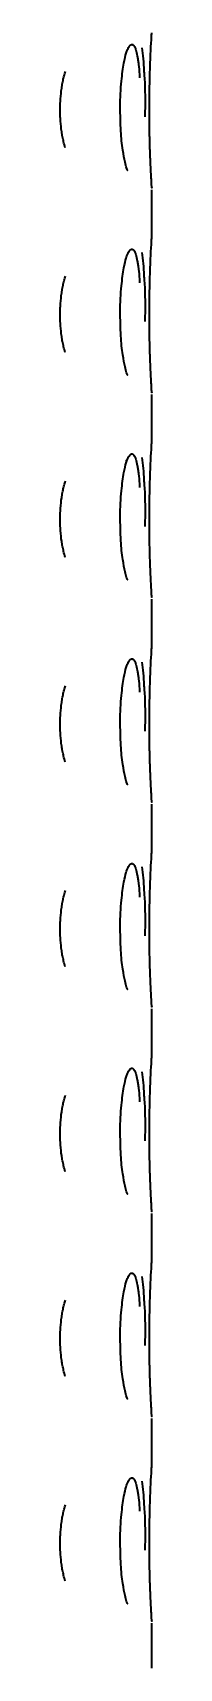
# Model space of a CAD drawing. Header units: inches. Extents: x 885 to 6823, y 710 to 5493.
# Drawn here: x 919.57 to 921.14, y 3077.22 to 3105.18 of the extents above; entities that cross this region are included whole.
import ezdxf

# ---------------------------------------------------------------- set-up
doc = ezdxf.new("R2010")
doc.units = ezdxf.units.IN
doc.layers.add('1', color=7, linetype='Continuous', true_color=0xffffff)

msp = doc.modelspace()

# ---------------------------------------------------------------- linework, layer by layer
at = {"layer": '1', "color": 7, "linetype": 'Continuous', "lineweight": 35}
for p, q in [((921.139, 3101.72), (921.139, 3102.491)), ((921.137, 3101.681), (921.138, 3101.72)), ((921.137, 3101.676), (921.138, 3101.69)), ((921.139, 3098.22), (921.139, 3098.991)), ((921.137, 3098.181), (921.138, 3098.22)), ((921.137, 3098.176), (921.138, 3098.19)), ((921.139, 3094.72), (921.139, 3095.491)), ((921.137, 3094.681), (921.138, 3094.72)), ((921.137, 3094.676), (921.138, 3094.69)), ((921.139, 3091.22), (921.139, 3091.991)), ((921.137, 3091.181), (921.138, 3091.22)), ((921.137, 3091.176), (921.138, 3091.19)), ((921.139, 3087.72), (921.139, 3088.491)), ((921.137, 3087.681), (921.138, 3087.72)), ((921.137, 3087.676), (921.138, 3087.69)), ((921.139, 3084.22), (921.139, 3084.991)), ((921.137, 3084.181), (921.138, 3084.22)), ((921.137, 3084.176), (921.138, 3084.19)), ((921.139, 3080.72), (921.139, 3081.491)), ((921.137, 3080.681), (921.138, 3080.72)), ((921.137, 3080.676), (921.138, 3080.69)), ((921.139, 3077.22), (921.139, 3077.991))]:
    msp.add_line(p, q, dxfattribs=at)
for points, knots in [([(921.138, 3102.523), (921.138, 3102.523), (921.138, 3102.525), (921.136, 3102.551), (921.128, 3102.683), (921.113, 3102.99), (921.099, 3103.425), (921.094, 3103.935), (921.103, 3104.451), (921.119, 3104.867), (921.132, 3105.087), (921.136, 3105.16), (921.137, 3105.174), (921.137, 3105.176)], [0, 0, 0, 0, 0.00616, 0.053591, 0.161844, 0.280816, 0.405084, 0.536239, 0.671381, 0.80762, 0.92398, 0.985655, 1, 1, 1, 1]), ([(920.601, 3103.706), (920.597, 3103.774), (920.591, 3103.99), (920.612, 3104.336), (920.654, 3104.648), (920.695, 3104.82), (920.717, 3104.879), (920.72, 3104.886), (920.72, 3104.886)], [0, 0, 0, 0, 0.131178, 0.418189, 0.657493, 0.839491, 0.956498, 1, 1, 1, 1]), ([(920.717, 3104.88), (920.718, 3104.882), (920.719, 3104.884), (920.733, 3104.916), (920.746, 3104.938), (920.765, 3104.961), (920.771, 3104.967), (920.784, 3104.975), (920.791, 3104.976), (920.8, 3104.976), (920.803, 3104.976), (920.809, 3104.974), (920.812, 3104.972), (920.821, 3104.966), (920.832, 3104.955), (920.843, 3104.936), (920.851, 3104.919), (920.853, 3104.912), (920.858, 3104.899), (920.861, 3104.892), (920.873, 3104.855), (920.881, 3104.819), (920.891, 3104.766), (920.893, 3104.755), (920.896, 3104.733), (920.898, 3104.721), (920.903, 3104.685), (920.907, 3104.66), (920.916, 3104.581), (920.921, 3104.524), (920.926, 3104.449), (920.927, 3104.433), (920.928, 3104.413), (920.929, 3104.408), (920.929, 3104.403)], [0, 0, 0, 0, 0.008591, 0.008591, 0.143881, 0.143881, 0.211527, 0.211527, 0.279172, 0.279172, 0.312995, 0.312995, 0.346817, 0.346817, 0.414463, 0.482108, 0.482108, 0.51593, 0.51593, 0.549753, 0.549753, 0.685044, 0.685044, 0.718866, 0.718866, 0.752689, 0.752689, 0.820334, 0.820334, 0.955625, 0.955625, 0.989447, 0.989447, 1, 1, 1, 1]), ([(919.566, 3103.856), (919.566, 3103.888), (919.566, 3103.92), (919.569, 3103.983), (919.57, 3104.015), (919.577, 3104.108), (919.584, 3104.169), (919.597, 3104.258), (919.602, 3104.288), (919.613, 3104.345), (919.625, 3104.4), (919.639, 3104.452), (919.65, 3104.49), (919.654, 3104.502), (919.657, 3104.514)], [0, 0, 0, 0, 0.133672, 0.133672, 0.267344, 0.267344, 0.534688, 0.534688, 0.66836, 0.66836, 0.802032, 0.935704, 0.935704, 1, 1, 1, 1]), ([(921.024, 3103.737), (921.025, 3103.784), (921.03, 3104.02), (921.026, 3104.314), (921.009, 3104.5), (921.007, 3104.524)], [0, 0, 0, 0, 0.175328, 0.891133, 1, 1, 1, 1]), ([(921.131, 3102.643), (921.128, 3102.699), (921.116, 3102.907), (921.102, 3103.311), (921.096, 3103.717), (921.096, 3103.959), (921.097, 3104.037)], [0, 0, 0, 0, 0.27823, 0.561676, 0.860592, 1, 1, 1, 1]), ([(919.654, 3103.208), (919.644, 3103.241), (919.634, 3103.276), (919.623, 3103.325), (919.619, 3103.339), (919.613, 3103.367), (919.611, 3103.381), (919.602, 3103.424), (919.597, 3103.453), (919.584, 3103.542), (919.577, 3103.603), (919.57, 3103.696), (919.569, 3103.728), (919.566, 3103.792), (919.566, 3103.824), (919.566, 3103.856)], [0, 0, 0, 0, 0.182784, 0.182784, 0.250885, 0.250885, 0.318987, 0.318987, 0.455189, 0.455189, 0.727595, 0.727595, 0.863797, 0.863797, 1, 1, 1, 1]), ([(920.718, 3102.829), (920.718, 3102.828), (920.719, 3102.827), (920.703, 3102.868), (920.675, 3102.969), (920.636, 3103.18), (920.606, 3103.443), (920.601, 3103.632), (920.601, 3103.706)], [0, 0, 0, 0, 0.016778, 0.130118, 0.295745, 0.532032, 0.825813, 1, 1, 1, 1]), ([(921.138, 3099.023), (921.138, 3099.023), (921.138, 3099.025), (921.136, 3099.051), (921.128, 3099.183), (921.113, 3099.49), (921.099, 3099.925), (921.094, 3100.435), (921.103, 3100.951), (921.119, 3101.367), (921.132, 3101.587), (921.136, 3101.66), (921.137, 3101.674), (921.137, 3101.676)], [0, 0, 0, 0, 0.00616, 0.053591, 0.161844, 0.280816, 0.405084, 0.536239, 0.671381, 0.80762, 0.92398, 0.985655, 1, 1, 1, 1]), ([(920.601, 3100.206), (920.597, 3100.274), (920.591, 3100.49), (920.612, 3100.836), (920.654, 3101.148), (920.695, 3101.32), (920.717, 3101.379), (920.72, 3101.386), (920.72, 3101.386)], [0, 0, 0, 0, 0.131178, 0.418189, 0.657493, 0.839491, 0.956498, 1, 1, 1, 1]), ([(920.717, 3101.38), (920.718, 3101.382), (920.719, 3101.384), (920.733, 3101.416), (920.746, 3101.438), (920.765, 3101.461), (920.771, 3101.467), (920.784, 3101.475), (920.791, 3101.476), (920.8, 3101.476), (920.803, 3101.476), (920.809, 3101.474), (920.812, 3101.472), (920.821, 3101.466), (920.832, 3101.455), (920.843, 3101.436), (920.851, 3101.419), (920.853, 3101.412), (920.858, 3101.399), (920.861, 3101.392), (920.873, 3101.355), (920.881, 3101.319), (920.891, 3101.266), (920.893, 3101.255), (920.896, 3101.233), (920.898, 3101.221), (920.903, 3101.185), (920.907, 3101.16), (920.916, 3101.081), (920.921, 3101.024), (920.926, 3100.949), (920.927, 3100.933), (920.928, 3100.913), (920.929, 3100.908), (920.929, 3100.903)], [0, 0, 0, 0, 0.008591, 0.008591, 0.143881, 0.143881, 0.211527, 0.211527, 0.279172, 0.279172, 0.312995, 0.312995, 0.346817, 0.346817, 0.414463, 0.482108, 0.482108, 0.51593, 0.51593, 0.549753, 0.549753, 0.685044, 0.685044, 0.718866, 0.718866, 0.752689, 0.752689, 0.820334, 0.820334, 0.955625, 0.955625, 0.989447, 0.989447, 1, 1, 1, 1]), ([(919.566, 3100.356), (919.566, 3100.388), (919.566, 3100.42), (919.569, 3100.483), (919.57, 3100.515), (919.577, 3100.608), (919.584, 3100.669), (919.597, 3100.758), (919.602, 3100.788), (919.613, 3100.845), (919.625, 3100.9), (919.639, 3100.952), (919.65, 3100.99), (919.654, 3101.002), (919.657, 3101.014)], [0, 0, 0, 0, 0.133672, 0.133672, 0.267344, 0.267344, 0.534688, 0.534688, 0.66836, 0.66836, 0.802032, 0.935704, 0.935704, 1, 1, 1, 1]), ([(921.024, 3100.237), (921.025, 3100.284), (921.03, 3100.52), (921.026, 3100.814), (921.009, 3101), (921.007, 3101.024)], [0, 0, 0, 0, 0.175328, 0.891133, 1, 1, 1, 1]), ([(921.131, 3099.143), (921.128, 3099.199), (921.116, 3099.407), (921.102, 3099.811), (921.096, 3100.217), (921.096, 3100.459), (921.097, 3100.537)], [0, 0, 0, 0, 0.278229, 0.561675, 0.860592, 1, 1, 1, 1]), ([(919.654, 3099.708), (919.644, 3099.741), (919.634, 3099.776), (919.623, 3099.825), (919.619, 3099.839), (919.613, 3099.867), (919.611, 3099.881), (919.602, 3099.924), (919.597, 3099.953), (919.584, 3100.042), (919.577, 3100.103), (919.57, 3100.196), (919.569, 3100.228), (919.566, 3100.292), (919.566, 3100.324), (919.566, 3100.356)], [0, 0, 0, 0, 0.182784, 0.182784, 0.250885, 0.250885, 0.318987, 0.318987, 0.455189, 0.455189, 0.727595, 0.727595, 0.863797, 0.863797, 1, 1, 1, 1]), ([(920.718, 3099.329), (920.718, 3099.328), (920.719, 3099.327), (920.703, 3099.368), (920.675, 3099.469), (920.636, 3099.68), (920.606, 3099.943), (920.601, 3100.132), (920.601, 3100.206)], [0, 0, 0, 0, 0.016778, 0.130118, 0.295745, 0.532032, 0.825813, 1, 1, 1, 1]), ([(921.138, 3095.523), (921.138, 3095.523), (921.138, 3095.525), (921.136, 3095.551), (921.128, 3095.683), (921.113, 3095.99), (921.099, 3096.425), (921.094, 3096.935), (921.103, 3097.451), (921.119, 3097.867), (921.132, 3098.087), (921.136, 3098.16), (921.137, 3098.174), (921.137, 3098.176)], [0, 0, 0, 0, 0.00616, 0.053591, 0.161844, 0.280816, 0.405085, 0.536239, 0.671381, 0.80762, 0.92398, 0.985655, 1, 1, 1, 1]), ([(920.601, 3096.706), (920.597, 3096.774), (920.591, 3096.99), (920.612, 3097.336), (920.654, 3097.648), (920.695, 3097.82), (920.719, 3097.887), (920.721, 3097.888), (920.707, 3097.864), (920.695, 3097.849)], [0, 0, 0, 0, 0.117752, 0.375388, 0.590198, 0.753569, 0.858601, 0.934883, 1, 1, 1, 1]), ([(920.717, 3097.88), (920.718, 3097.882), (920.719, 3097.884), (920.733, 3097.916), (920.746, 3097.938), (920.765, 3097.961), (920.771, 3097.967), (920.784, 3097.975), (920.791, 3097.976), (920.8, 3097.976), (920.803, 3097.976), (920.809, 3097.974), (920.812, 3097.972), (920.821, 3097.966), (920.832, 3097.955), (920.843, 3097.936), (920.851, 3097.919), (920.853, 3097.912), (920.858, 3097.899), (920.861, 3097.892), (920.873, 3097.855), (920.881, 3097.819), (920.891, 3097.766), (920.893, 3097.755), (920.896, 3097.733), (920.898, 3097.721), (920.903, 3097.685), (920.907, 3097.66), (920.916, 3097.581), (920.921, 3097.524), (920.926, 3097.449), (920.927, 3097.433), (920.928, 3097.413), (920.929, 3097.408), (920.929, 3097.403)], [0, 0, 0, 0, 0.008591, 0.008591, 0.143881, 0.143881, 0.211527, 0.211527, 0.279172, 0.279172, 0.312995, 0.312995, 0.346817, 0.346817, 0.414463, 0.482108, 0.482108, 0.51593, 0.51593, 0.549753, 0.549753, 0.685044, 0.685044, 0.718866, 0.718866, 0.752689, 0.752689, 0.820334, 0.820334, 0.955625, 0.955625, 0.989447, 0.989447, 1, 1, 1, 1]), ([(919.566, 3096.856), (919.566, 3096.888), (919.566, 3096.92), (919.569, 3096.983), (919.57, 3097.015), (919.577, 3097.108), (919.584, 3097.169), (919.597, 3097.258), (919.602, 3097.288), (919.613, 3097.345), (919.625, 3097.4), (919.639, 3097.452), (919.65, 3097.49), (919.654, 3097.502), (919.657, 3097.514)], [0, 0, 0, 0, 0.133672, 0.133672, 0.267344, 0.267344, 0.534688, 0.534688, 0.66836, 0.66836, 0.802032, 0.935704, 0.935704, 1, 1, 1, 1]), ([(921.024, 3096.737), (921.025, 3096.784), (921.03, 3097.02), (921.026, 3097.314), (921.009, 3097.5), (921.007, 3097.524)], [0, 0, 0, 0, 0.175328, 0.891133, 1, 1, 1, 1]), ([(919.654, 3096.208), (919.644, 3096.241), (919.634, 3096.276), (919.623, 3096.325), (919.619, 3096.339), (919.613, 3096.367), (919.611, 3096.381), (919.602, 3096.424), (919.597, 3096.453), (919.584, 3096.542), (919.577, 3096.603), (919.57, 3096.696), (919.569, 3096.728), (919.566, 3096.792), (919.566, 3096.824), (919.566, 3096.856)], [0, 0, 0, 0, 0.182784, 0.182784, 0.250885, 0.250885, 0.318987, 0.318987, 0.455189, 0.455189, 0.727595, 0.727595, 0.863797, 0.863797, 1, 1, 1, 1]), ([(920.718, 3095.829), (920.718, 3095.828), (920.719, 3095.827), (920.703, 3095.868), (920.675, 3095.969), (920.636, 3096.18), (920.606, 3096.443), (920.601, 3096.632), (920.601, 3096.706)], [0, 0, 0, 0, 0.016778, 0.130118, 0.295745, 0.532032, 0.825813, 1, 1, 1, 1]), ([(921.138, 3092.023), (921.138, 3092.023), (921.138, 3092.025), (921.136, 3092.051), (921.128, 3092.183), (921.113, 3092.49), (921.099, 3092.925), (921.094, 3093.435), (921.103, 3093.951), (921.119, 3094.367), (921.132, 3094.587), (921.136, 3094.66), (921.137, 3094.674), (921.137, 3094.676)], [0, 0, 0, 0, 0.00616, 0.053591, 0.161844, 0.280816, 0.405084, 0.536239, 0.671381, 0.80762, 0.92398, 0.985655, 1, 1, 1, 1]), ([(920.601, 3093.206), (920.597, 3093.274), (920.591, 3093.49), (920.612, 3093.836), (920.654, 3094.148), (920.695, 3094.32), (920.717, 3094.379), (920.72, 3094.386), (920.72, 3094.386)], [0, 0, 0, 0, 0.131178, 0.418189, 0.657493, 0.839491, 0.956498, 1, 1, 1, 1]), ([(920.717, 3094.38), (920.718, 3094.382), (920.719, 3094.384), (920.733, 3094.416), (920.746, 3094.438), (920.765, 3094.461), (920.771, 3094.467), (920.784, 3094.475), (920.791, 3094.476), (920.8, 3094.476), (920.803, 3094.476), (920.809, 3094.474), (920.812, 3094.472), (920.821, 3094.466), (920.832, 3094.455), (920.843, 3094.436), (920.851, 3094.419), (920.853, 3094.412), (920.858, 3094.399), (920.861, 3094.392), (920.873, 3094.355), (920.881, 3094.319), (920.891, 3094.266), (920.893, 3094.255), (920.896, 3094.233), (920.898, 3094.221), (920.903, 3094.185), (920.907, 3094.16), (920.916, 3094.081), (920.921, 3094.024), (920.926, 3093.949), (920.927, 3093.933), (920.928, 3093.913), (920.929, 3093.908), (920.929, 3093.903)], [0, 0, 0, 0, 0.008591, 0.008591, 0.143881, 0.143881, 0.211527, 0.211527, 0.279172, 0.279172, 0.312995, 0.312995, 0.346817, 0.346817, 0.414463, 0.482108, 0.482108, 0.51593, 0.51593, 0.549753, 0.549753, 0.685044, 0.685044, 0.718866, 0.718866, 0.752689, 0.752689, 0.820334, 0.820334, 0.955625, 0.955625, 0.989447, 0.989447, 1, 1, 1, 1]), ([(919.566, 3093.356), (919.566, 3093.388), (919.566, 3093.42), (919.569, 3093.483), (919.57, 3093.515), (919.577, 3093.608), (919.584, 3093.669), (919.597, 3093.758), (919.602, 3093.788), (919.613, 3093.845), (919.625, 3093.9), (919.639, 3093.952), (919.65, 3093.99), (919.654, 3094.002), (919.657, 3094.014)], [0, 0, 0, 0, 0.133672, 0.133672, 0.267344, 0.267344, 0.534688, 0.534688, 0.66836, 0.66836, 0.802032, 0.935704, 0.935704, 1, 1, 1, 1]), ([(921.024, 3093.237), (921.025, 3093.284), (921.03, 3093.52), (921.026, 3093.814), (921.009, 3094), (921.007, 3094.024)], [0, 0, 0, 0, 0.175328, 0.891133, 1, 1, 1, 1]), ([(919.654, 3092.708), (919.644, 3092.741), (919.634, 3092.776), (919.623, 3092.825), (919.619, 3092.839), (919.613, 3092.867), (919.611, 3092.881), (919.602, 3092.924), (919.597, 3092.953), (919.584, 3093.042), (919.577, 3093.103), (919.57, 3093.196), (919.569, 3093.228), (919.566, 3093.292), (919.566, 3093.324), (919.566, 3093.356)], [0, 0, 0, 0, 0.182784, 0.182784, 0.250885, 0.250885, 0.318987, 0.318987, 0.455189, 0.455189, 0.727595, 0.727595, 0.863797, 0.863797, 1, 1, 1, 1]), ([(921.133, 3092.099), (921.133, 3092.108), (921.13, 3092.161), (921.116, 3092.407), (921.102, 3092.811), (921.096, 3093.217), (921.096, 3093.459), (921.097, 3093.537)], [0, 0, 0, 0, 0.091919, 0.34459, 0.601992, 0.873443, 1, 1, 1, 1]), ([(920.718, 3092.329), (920.718, 3092.328), (920.719, 3092.327), (920.703, 3092.368), (920.675, 3092.469), (920.636, 3092.68), (920.606, 3092.943), (920.601, 3093.132), (920.601, 3093.206)], [0, 0, 0, 0, 0.016778, 0.130118, 0.295745, 0.532032, 0.825813, 1, 1, 1, 1]), ([(921.138, 3088.523), (921.138, 3088.523), (921.138, 3088.525), (921.136, 3088.551), (921.128, 3088.683), (921.113, 3088.99), (921.099, 3089.425), (921.094, 3089.935), (921.103, 3090.451), (921.119, 3090.867), (921.132, 3091.087), (921.136, 3091.16), (921.137, 3091.174), (921.137, 3091.176)], [0, 0, 0, 0, 0.00616, 0.053591, 0.161844, 0.280816, 0.405084, 0.536239, 0.671381, 0.80762, 0.92398, 0.985655, 1, 1, 1, 1]), ([(920.601, 3089.706), (920.597, 3089.774), (920.591, 3089.99), (920.612, 3090.336), (920.654, 3090.648), (920.695, 3090.82), (920.717, 3090.879), (920.72, 3090.886), (920.72, 3090.886)], [0, 0, 0, 0, 0.131178, 0.418189, 0.657493, 0.839491, 0.956498, 1, 1, 1, 1]), ([(920.717, 3090.88), (920.718, 3090.882), (920.719, 3090.884), (920.733, 3090.916), (920.746, 3090.938), (920.765, 3090.961), (920.771, 3090.967), (920.784, 3090.975), (920.791, 3090.976), (920.8, 3090.976), (920.803, 3090.976), (920.809, 3090.974), (920.812, 3090.972), (920.821, 3090.966), (920.832, 3090.955), (920.843, 3090.936), (920.851, 3090.919), (920.853, 3090.912), (920.858, 3090.899), (920.861, 3090.892), (920.873, 3090.855), (920.881, 3090.819), (920.891, 3090.766), (920.893, 3090.755), (920.896, 3090.733), (920.898, 3090.721), (920.903, 3090.685), (920.907, 3090.66), (920.916, 3090.581), (920.921, 3090.524), (920.926, 3090.449), (920.927, 3090.433), (920.928, 3090.413), (920.929, 3090.408), (920.929, 3090.403)], [0, 0, 0, 0, 0.008591, 0.008591, 0.143881, 0.143881, 0.211527, 0.211527, 0.279172, 0.279172, 0.312995, 0.312995, 0.346817, 0.346817, 0.414463, 0.482108, 0.482108, 0.51593, 0.51593, 0.549753, 0.549753, 0.685044, 0.685044, 0.718866, 0.718866, 0.752689, 0.752689, 0.820334, 0.820334, 0.955625, 0.955625, 0.989447, 0.989447, 1, 1, 1, 1]), ([(919.566, 3089.856), (919.566, 3089.888), (919.566, 3089.92), (919.569, 3089.983), (919.57, 3090.015), (919.577, 3090.108), (919.584, 3090.169), (919.597, 3090.258), (919.602, 3090.288), (919.613, 3090.345), (919.625, 3090.4), (919.639, 3090.452), (919.65, 3090.49), (919.654, 3090.502), (919.657, 3090.514)], [0, 0, 0, 0, 0.133672, 0.133672, 0.267344, 0.267344, 0.534688, 0.534688, 0.66836, 0.66836, 0.802032, 0.935704, 0.935704, 1, 1, 1, 1]), ([(921.024, 3089.737), (921.025, 3089.784), (921.03, 3090.02), (921.026, 3090.314), (921.009, 3090.5), (921.007, 3090.524)], [0, 0, 0, 0, 0.175328, 0.891133, 1, 1, 1, 1]), ([(919.654, 3089.208), (919.644, 3089.241), (919.634, 3089.276), (919.623, 3089.325), (919.619, 3089.339), (919.613, 3089.367), (919.611, 3089.381), (919.602, 3089.424), (919.597, 3089.453), (919.584, 3089.542), (919.577, 3089.603), (919.57, 3089.696), (919.569, 3089.728), (919.566, 3089.792), (919.566, 3089.824), (919.566, 3089.856)], [0, 0, 0, 0, 0.182784, 0.182784, 0.250885, 0.250885, 0.318987, 0.318987, 0.455189, 0.455189, 0.727595, 0.727595, 0.863797, 0.863797, 1, 1, 1, 1]), ([(920.718, 3088.829), (920.718, 3088.828), (920.719, 3088.827), (920.703, 3088.868), (920.675, 3088.969), (920.636, 3089.18), (920.606, 3089.443), (920.601, 3089.632), (920.601, 3089.706)], [0, 0, 0, 0, 0.016778, 0.130118, 0.295745, 0.532032, 0.825813, 1, 1, 1, 1]), ([(921.138, 3085.023), (921.138, 3085.023), (921.138, 3085.025), (921.136, 3085.051), (921.128, 3085.183), (921.113, 3085.49), (921.099, 3085.925), (921.094, 3086.435), (921.103, 3086.951), (921.119, 3087.367), (921.132, 3087.587), (921.136, 3087.66), (921.137, 3087.674), (921.137, 3087.676)], [0, 0, 0, 0, 0.00616, 0.053591, 0.161844, 0.280816, 0.405084, 0.536239, 0.671381, 0.80762, 0.92398, 0.985655, 1, 1, 1, 1]), ([(920.717, 3087.38), (920.718, 3087.382), (920.719, 3087.384), (920.733, 3087.416), (920.746, 3087.438), (920.765, 3087.461), (920.771, 3087.467), (920.784, 3087.475), (920.791, 3087.476), (920.8, 3087.476), (920.803, 3087.476), (920.809, 3087.474), (920.812, 3087.472), (920.821, 3087.466), (920.832, 3087.455), (920.843, 3087.436), (920.851, 3087.419), (920.853, 3087.412), (920.858, 3087.399), (920.861, 3087.392), (920.873, 3087.355), (920.881, 3087.319), (920.891, 3087.266), (920.893, 3087.255), (920.896, 3087.233), (920.898, 3087.221), (920.903, 3087.185), (920.907, 3087.16), (920.916, 3087.081), (920.921, 3087.024), (920.926, 3086.949), (920.927, 3086.933), (920.928, 3086.913), (920.929, 3086.908), (920.929, 3086.903)], [0, 0, 0, 0, 0.008591, 0.008591, 0.143881, 0.143881, 0.211527, 0.211527, 0.279172, 0.279172, 0.312995, 0.312995, 0.346817, 0.346817, 0.414463, 0.482108, 0.482108, 0.51593, 0.51593, 0.549753, 0.549753, 0.685044, 0.685044, 0.718866, 0.718866, 0.752689, 0.752689, 0.820334, 0.820334, 0.955625, 0.955625, 0.989447, 0.989447, 1, 1, 1, 1]), ([(920.601, 3086.206), (920.597, 3086.274), (920.591, 3086.49), (920.612, 3086.836), (920.654, 3087.148), (920.695, 3087.32), (920.717, 3087.379), (920.72, 3087.386), (920.72, 3087.386)], [0, 0, 0, 0, 0.131178, 0.418189, 0.657493, 0.839491, 0.956498, 1, 1, 1, 1]), ([(919.566, 3086.356), (919.566, 3086.388), (919.566, 3086.42), (919.569, 3086.483), (919.57, 3086.515), (919.577, 3086.608), (919.584, 3086.669), (919.597, 3086.758), (919.602, 3086.788), (919.613, 3086.845), (919.625, 3086.9), (919.639, 3086.952), (919.65, 3086.99), (919.654, 3087.002), (919.657, 3087.014)], [0, 0, 0, 0, 0.133672, 0.133672, 0.267344, 0.267344, 0.534688, 0.534688, 0.66836, 0.66836, 0.802032, 0.935704, 0.935704, 1, 1, 1, 1]), ([(921.024, 3086.237), (921.025, 3086.284), (921.03, 3086.52), (921.026, 3086.814), (921.009, 3087), (921.007, 3087.024)], [0, 0, 0, 0, 0.175328, 0.891133, 1, 1, 1, 1]), ([(919.654, 3085.708), (919.644, 3085.741), (919.634, 3085.776), (919.623, 3085.825), (919.619, 3085.839), (919.613, 3085.867), (919.611, 3085.881), (919.602, 3085.924), (919.597, 3085.953), (919.584, 3086.042), (919.577, 3086.103), (919.57, 3086.196), (919.569, 3086.228), (919.566, 3086.292), (919.566, 3086.324), (919.566, 3086.356)], [0, 0, 0, 0, 0.182784, 0.182784, 0.250885, 0.250885, 0.318987, 0.318987, 0.455189, 0.455189, 0.727595, 0.727595, 0.863797, 0.863797, 1, 1, 1, 1]), ([(921.131, 3085.143), (921.128, 3085.198), (921.116, 3085.407), (921.102, 3085.811), (921.096, 3086.217), (921.096, 3086.459), (921.097, 3086.537)], [0, 0, 0, 0, 0.278227, 0.561667, 0.860577, 1, 1, 1, 1]), ([(920.718, 3085.329), (920.718, 3085.328), (920.719, 3085.327), (920.703, 3085.368), (920.675, 3085.469), (920.636, 3085.68), (920.606, 3085.943), (920.601, 3086.132), (920.601, 3086.206)], [0, 0, 0, 0, 0.016778, 0.130118, 0.295745, 0.532032, 0.825813, 1, 1, 1, 1]), ([(921.138, 3081.523), (921.138, 3081.523), (921.138, 3081.525), (921.136, 3081.551), (921.128, 3081.683), (921.113, 3081.99), (921.099, 3082.425), (921.094, 3082.935), (921.103, 3083.451), (921.119, 3083.867), (921.132, 3084.087), (921.136, 3084.16), (921.137, 3084.174), (921.137, 3084.176)], [0, 0, 0, 0, 0.00616, 0.053591, 0.161844, 0.280816, 0.405084, 0.536239, 0.671381, 0.80762, 0.92398, 0.985655, 1, 1, 1, 1]), ([(920.601, 3082.706), (920.597, 3082.774), (920.591, 3082.99), (920.612, 3083.336), (920.654, 3083.648), (920.695, 3083.82), (920.717, 3083.879), (920.72, 3083.886), (920.72, 3083.886)], [0, 0, 0, 0, 0.131178, 0.418189, 0.657493, 0.839491, 0.956498, 1, 1, 1, 1]), ([(920.717, 3083.88), (920.718, 3083.882), (920.719, 3083.884), (920.733, 3083.916), (920.746, 3083.938), (920.765, 3083.961), (920.771, 3083.967), (920.784, 3083.975), (920.791, 3083.976), (920.8, 3083.976), (920.803, 3083.976), (920.809, 3083.974), (920.812, 3083.972), (920.821, 3083.966), (920.832, 3083.955), (920.843, 3083.936), (920.851, 3083.919), (920.853, 3083.912), (920.858, 3083.899), (920.861, 3083.892), (920.873, 3083.855), (920.881, 3083.819), (920.891, 3083.766), (920.893, 3083.755), (920.896, 3083.733), (920.898, 3083.721), (920.903, 3083.685), (920.907, 3083.66), (920.916, 3083.581), (920.921, 3083.524), (920.926, 3083.449), (920.927, 3083.433), (920.928, 3083.413), (920.929, 3083.408), (920.929, 3083.403)], [0, 0, 0, 0, 0.008591, 0.008591, 0.143881, 0.143881, 0.211527, 0.211527, 0.279172, 0.279172, 0.312995, 0.312995, 0.346817, 0.346817, 0.414463, 0.482108, 0.482108, 0.51593, 0.51593, 0.549753, 0.549753, 0.685044, 0.685044, 0.718866, 0.718866, 0.752689, 0.752689, 0.820334, 0.820334, 0.955625, 0.955625, 0.989447, 0.989447, 1, 1, 1, 1]), ([(919.566, 3082.856), (919.566, 3082.888), (919.566, 3082.92), (919.569, 3082.983), (919.57, 3083.015), (919.577, 3083.108), (919.584, 3083.169), (919.597, 3083.258), (919.602, 3083.288), (919.613, 3083.345), (919.625, 3083.4), (919.639, 3083.452), (919.65, 3083.49), (919.654, 3083.502), (919.657, 3083.514)], [0, 0, 0, 0, 0.133672, 0.133672, 0.267344, 0.267344, 0.534688, 0.534688, 0.66836, 0.66836, 0.802032, 0.935704, 0.935704, 1, 1, 1, 1]), ([(921.024, 3082.737), (921.025, 3082.784), (921.03, 3083.02), (921.026, 3083.314), (921.009, 3083.5), (921.007, 3083.524)], [0, 0, 0, 0, 0.175328, 0.891133, 1, 1, 1, 1]), ([(921.131, 3081.643), (921.128, 3081.698), (921.116, 3081.907), (921.102, 3082.311), (921.096, 3082.717), (921.096, 3082.959), (921.097, 3083.037)], [0, 0, 0, 0, 0.278222, 0.561662, 0.860572, 1, 1, 1, 1]), ([(919.654, 3082.208), (919.644, 3082.241), (919.634, 3082.276), (919.623, 3082.325), (919.619, 3082.339), (919.613, 3082.367), (919.611, 3082.381), (919.602, 3082.424), (919.597, 3082.453), (919.584, 3082.542), (919.577, 3082.603), (919.57, 3082.696), (919.569, 3082.728), (919.566, 3082.792), (919.566, 3082.824), (919.566, 3082.856)], [0, 0, 0, 0, 0.182784, 0.182784, 0.250885, 0.250885, 0.318987, 0.318987, 0.455189, 0.455189, 0.727595, 0.727595, 0.863797, 0.863797, 1, 1, 1, 1]), ([(920.718, 3081.829), (920.718, 3081.828), (920.719, 3081.827), (920.703, 3081.868), (920.675, 3081.969), (920.636, 3082.18), (920.606, 3082.443), (920.601, 3082.632), (920.601, 3082.706)], [0, 0, 0, 0, 0.016778, 0.130118, 0.295745, 0.532032, 0.825813, 1, 1, 1, 1]), ([(920.717, 3080.38), (920.718, 3080.382), (920.719, 3080.384), (920.733, 3080.416), (920.746, 3080.438), (920.765, 3080.461), (920.771, 3080.467), (920.784, 3080.475), (920.791, 3080.476), (920.8, 3080.476), (920.803, 3080.476), (920.809, 3080.474), (920.812, 3080.472), (920.821, 3080.466), (920.832, 3080.455), (920.843, 3080.436), (920.851, 3080.419), (920.853, 3080.412), (920.858, 3080.399), (920.861, 3080.392), (920.873, 3080.355), (920.881, 3080.319), (920.891, 3080.266), (920.893, 3080.255), (920.896, 3080.233), (920.898, 3080.221), (920.903, 3080.185), (920.907, 3080.16), (920.916, 3080.081), (920.921, 3080.024), (920.926, 3079.949), (920.927, 3079.933), (920.928, 3079.913), (920.929, 3079.908), (920.929, 3079.903)], [0, 0, 0, 0, 0.008591, 0.008591, 0.143881, 0.143881, 0.211527, 0.211527, 0.279172, 0.279172, 0.312995, 0.312995, 0.346817, 0.346817, 0.414463, 0.482108, 0.482108, 0.51593, 0.51593, 0.549753, 0.549753, 0.685044, 0.685044, 0.718866, 0.718866, 0.752689, 0.752689, 0.820334, 0.820334, 0.955625, 0.955625, 0.989447, 0.989447, 1, 1, 1, 1]), ([(921.138, 3078.023), (921.138, 3078.023), (921.138, 3078.025), (921.136, 3078.051), (921.128, 3078.183), (921.113, 3078.49), (921.099, 3078.925), (921.094, 3079.435), (921.103, 3079.951), (921.119, 3080.367), (921.132, 3080.587), (921.136, 3080.66), (921.137, 3080.674), (921.137, 3080.676)], [0, 0, 0, 0, 0.00616, 0.053591, 0.161844, 0.280816, 0.405084, 0.536239, 0.671381, 0.80762, 0.92398, 0.985655, 1, 1, 1, 1]), ([(920.601, 3079.206), (920.597, 3079.274), (920.591, 3079.49), (920.612, 3079.836), (920.654, 3080.148), (920.695, 3080.32), (920.717, 3080.379), (920.72, 3080.386), (920.72, 3080.386)], [0, 0, 0, 0, 0.131178, 0.418189, 0.657493, 0.839491, 0.956498, 1, 1, 1, 1]), ([(919.566, 3079.356), (919.566, 3079.388), (919.566, 3079.42), (919.569, 3079.483), (919.57, 3079.515), (919.577, 3079.608), (919.584, 3079.669), (919.597, 3079.758), (919.602, 3079.788), (919.613, 3079.845), (919.625, 3079.9), (919.639, 3079.952), (919.65, 3079.99), (919.654, 3080.002), (919.657, 3080.014)], [0, 0, 0, 0, 0.133672, 0.133672, 0.267344, 0.267344, 0.534688, 0.534688, 0.66836, 0.66836, 0.802032, 0.935704, 0.935704, 1, 1, 1, 1]), ([(921.024, 3079.237), (921.025, 3079.284), (921.03, 3079.52), (921.026, 3079.814), (921.009, 3080), (921.007, 3080.024)], [0, 0, 0, 0, 0.175328, 0.891133, 1, 1, 1, 1]), ([(919.654, 3078.708), (919.644, 3078.741), (919.634, 3078.776), (919.623, 3078.825), (919.619, 3078.839), (919.613, 3078.867), (919.611, 3078.881), (919.602, 3078.924), (919.597, 3078.953), (919.584, 3079.042), (919.577, 3079.103), (919.57, 3079.196), (919.569, 3079.228), (919.566, 3079.292), (919.566, 3079.324), (919.566, 3079.356)], [0, 0, 0, 0, 0.182784, 0.182784, 0.250885, 0.250885, 0.318987, 0.318987, 0.455189, 0.455189, 0.727595, 0.727595, 0.863797, 0.863797, 1, 1, 1, 1]), ([(921.131, 3078.143), (921.128, 3078.199), (921.116, 3078.407), (921.102, 3078.811), (921.096, 3079.217), (921.096, 3079.459), (921.097, 3079.537)], [0, 0, 0, 0, 0.278235, 0.561687, 0.86061, 1, 1, 1, 1]), ([(920.718, 3078.329), (920.718, 3078.328), (920.719, 3078.327), (920.703, 3078.368), (920.675, 3078.469), (920.636, 3078.68), (920.606, 3078.943), (920.601, 3079.132), (920.601, 3079.206)], [0, 0, 0, 0, 0.016778, 0.130118, 0.295745, 0.532032, 0.825813, 1, 1, 1, 1])]:
    msp.add_open_spline(points, degree=3, knots=knots, dxfattribs=at)
for points, degree in [([(921.007, 3104.524), (921.004, 3104.665), (920.988, 3104.799), (920.973, 3104.917)], 3), ([(921.097, 3104.037), (921.098, 3104.109), (921.099, 3104.178), (921.1, 3104.245)], 3), ([(921.138, 3102.524), (921.137, 3102.532), (921.133, 3102.599)], 2), ([(921.137, 3102.529), (921.137, 3102.528), (921.138, 3102.527)], 2), ([(921.007, 3101.024), (921.004, 3101.165), (920.988, 3101.299), (920.973, 3101.417)], 3), ([(921.097, 3100.537), (921.098, 3100.609), (921.099, 3100.678), (921.1, 3100.745)], 3), ([(921.138, 3099.024), (921.137, 3099.032), (921.133, 3099.099)], 2), ([(921.137, 3099.029), (921.137, 3099.028), (921.138, 3099.027)], 2), ([(921.007, 3097.524), (921.004, 3097.665), (920.988, 3097.799), (920.973, 3097.917)], 3), ([(921.097, 3097.037), (921.098, 3097.109), (921.099, 3097.178), (921.1, 3097.245)], 3), ([(921.138, 3095.524), (921.137, 3095.532), (921.133, 3095.599)], 2), ([(921.137, 3095.529), (921.137, 3095.528), (921.138, 3095.527)], 2), ([(921.007, 3094.024), (921.004, 3094.165), (920.988, 3094.299), (920.973, 3094.417)], 3), ([(921.097, 3093.537), (921.098, 3093.609), (921.099, 3093.678), (921.1, 3093.745)], 3), ([(921.138, 3092.024), (921.137, 3092.032), (921.133, 3092.099)], 2), ([(921.137, 3092.029), (921.137, 3092.028), (921.138, 3092.027)], 2), ([(921.007, 3090.524), (921.004, 3090.665), (920.988, 3090.799), (920.973, 3090.917)], 3), ([(921.097, 3090.037), (921.098, 3090.109), (921.099, 3090.178), (921.1, 3090.245)], 3), ([(921.138, 3088.524), (921.137, 3088.532), (921.133, 3088.599)], 2), ([(921.137, 3088.529), (921.137, 3088.528), (921.138, 3088.527)], 2), ([(921.007, 3087.024), (921.004, 3087.165), (920.988, 3087.299), (920.973, 3087.417)], 3), ([(921.097, 3086.537), (921.098, 3086.609), (921.099, 3086.678), (921.1, 3086.745)], 3), ([(921.138, 3085.024), (921.137, 3085.032), (921.133, 3085.099)], 2), ([(921.137, 3085.029), (921.137, 3085.028), (921.138, 3085.027)], 2), ([(921.007, 3083.524), (921.004, 3083.665), (920.988, 3083.799), (920.973, 3083.917)], 3), ([(921.097, 3083.037), (921.098, 3083.109), (921.099, 3083.178), (921.1, 3083.245)], 3), ([(921.138, 3081.524), (921.137, 3081.532), (921.133, 3081.599)], 2), ([(921.137, 3081.529), (921.137, 3081.528), (921.138, 3081.527)], 2), ([(921.007, 3080.024), (921.004, 3080.165), (920.988, 3080.299), (920.973, 3080.417)], 3), ([(921.097, 3079.537), (921.098, 3079.609), (921.099, 3079.678), (921.1, 3079.745)], 3), ([(921.138, 3078.024), (921.137, 3078.032), (921.133, 3078.099)], 2), ([(921.137, 3078.029), (921.137, 3078.028), (921.138, 3078.027)], 2)]:
    msp.add_open_spline(points, degree=degree, dxfattribs=at)

doc.saveas('drawing.dxf')
